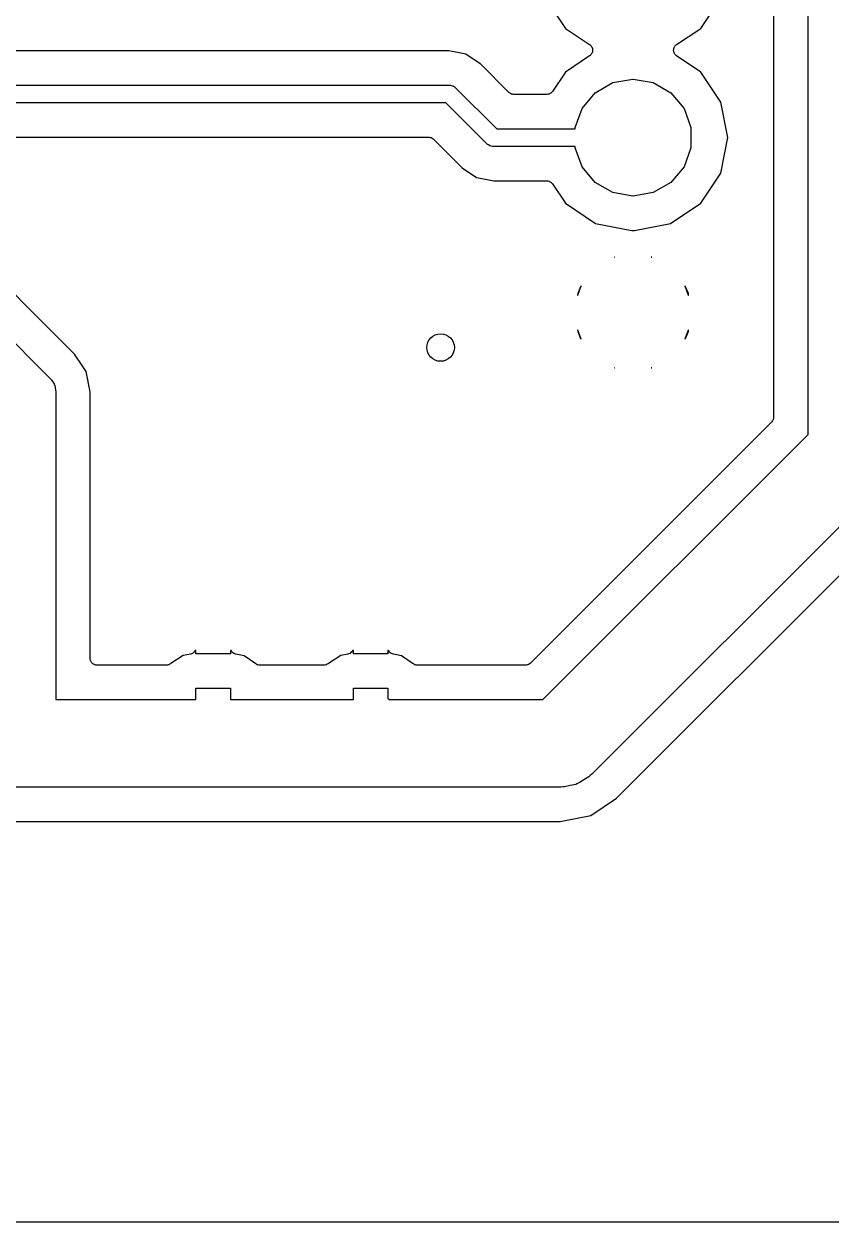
# Model space of a CAD drawing. Extents: x 33.3 to 98.3, y -74.9 to -29.1.
# Drawn here: x 73.96 to 85.68, y -74.93 to -57.53 of the extents above; entities that cross this region are included whole.
import ezdxf

# ---------------------------------------------------------------- set-up
doc = ezdxf.new("R2010")
doc.units = 0
doc.header["$MEASUREMENT"] = 0
doc.layers.add('BLACK', color=7, linetype='CONTINUOUS')

msp = doc.modelspace()

# ---------------------------------------------------------------- linework, layer by layer
at = {"layer": 'Black'}
for p, q in [((85.344, -63.491), (85.344, -47.117)), ((84.844, -47.717), (84.844, -63.2424)), ((83.7856, -57.5952), (84.0778, -57.1579)), ((81.6172, -57.2882), (81.8224, -57.5952)), ((81.8224, -57.5952), (82.1721, -57.8289)), ((83.4359, -57.8289), (83.7856, -57.5952)), ((80.1272, -57.92), (70.523, -57.92)), ((80.3495, -57.9642), (80.1272, -57.92)), ((82.1721, -57.8289), (82.1799, -57.8364)), ((82.1799, -57.8364), (82.1887, -57.8428)), ((82.1887, -57.8428), (82.1924, -57.8483)), ((82.1924, -57.8483), (82.1971, -57.8529)), ((82.1971, -57.8529), (82.202, -57.8627)), ((82.202, -57.8627), (82.208, -57.8717)), ((82.208, -57.8717), (82.2096, -57.8781)), ((82.2096, -57.8781), (82.2125, -57.884)), ((82.2125, -57.884), (82.2137, -57.8949)), ((82.2137, -57.9291), (82.2125, -57.94)), ((82.2137, -57.8949), (82.2163, -57.9055)), ((82.2163, -57.9185), (82.2137, -57.9291)), ((82.2163, -57.9055), (82.2156, -57.912)), ((82.2156, -57.912), (82.2163, -57.9185)), ((83.3917, -57.9055), (83.3943, -57.8949)), ((83.3924, -57.912), (83.3917, -57.9055)), ((83.3917, -57.9185), (83.3924, -57.912)), ((83.3943, -57.9291), (83.3917, -57.9185)), ((83.3943, -57.8949), (83.3955, -57.884)), ((83.3955, -57.94), (83.3943, -57.9291)), ((83.3955, -57.884), (83.3984, -57.8781)), ((83.3984, -57.8781), (83.4, -57.8717)), ((83.4, -57.8717), (83.406, -57.8627)), ((83.406, -57.8627), (83.4109, -57.8529)), ((83.4109, -57.8529), (83.4156, -57.8483)), ((83.4156, -57.8483), (83.4193, -57.8428)), ((83.4193, -57.8428), (83.4281, -57.8364)), ((83.4281, -57.8364), (83.4359, -57.8289)), ((80.3762, -57.9695), (80.3495, -57.9642)), ((80.5863, -58.1099), (80.3762, -57.9695)), ((80.5873, -58.1106), (80.5863, -58.1099)), ((81.0024, -58.5257), (80.5873, -58.1106)), ((82.1721, -57.9951), (81.8224, -58.2288)), ((82.1799, -57.9876), (82.1721, -57.9951)), ((82.1887, -57.9812), (82.1799, -57.9876)), ((82.1924, -57.9757), (82.1887, -57.9812)), ((82.1971, -57.9711), (82.1924, -57.9757)), ((82.202, -57.9613), (82.1971, -57.9711)), ((82.208, -57.9523), (82.202, -57.9613)), ((82.2096, -57.9459), (82.208, -57.9523)), ((82.2125, -57.94), (82.2096, -57.9459)), ((83.3984, -57.9459), (83.3955, -57.94)), ((83.4, -57.9523), (83.3984, -57.9459)), ((83.406, -57.9613), (83.4, -57.9523)), ((83.4109, -57.9711), (83.406, -57.9613)), ((83.4156, -57.9757), (83.4109, -57.9711)), ((83.4193, -57.9812), (83.4156, -57.9757)), ((83.4281, -57.9876), (83.4193, -57.9812)), ((83.4359, -57.9951), (83.4281, -57.9876)), ((83.7856, -58.2288), (83.4359, -57.9951)), ((81.8224, -58.2288), (81.6341, -58.5106)), ((84.0778, -58.6661), (83.7856, -58.2288)), ((71.628, -58.42), (80.137, -58.42)), ((80.137, -58.42), (80.1425, -58.421)), ((80.1425, -58.421), (80.1481, -58.4205)), ((80.1481, -58.4205), (80.1641, -58.4248)), ((80.1641, -58.4248), (80.1804, -58.4277)), ((80.1804, -58.4277), (80.1853, -58.4305)), ((80.1853, -58.4305), (80.1907, -58.4319)), ((80.1907, -58.4319), (80.2043, -58.4414)), ((80.2043, -58.4414), (80.2186, -58.4497)), ((80.2186, -58.4497), (80.2222, -58.454)), ((80.2222, -58.454), (80.2268, -58.4572)), ((80.2268, -58.4572), (80.8246, -59.055)), ((82.2544, -58.5309), (82.51, -58.3833)), ((82.51, -58.3833), (82.8008, -58.332)), ((82.8008, -58.332), (82.8072, -58.332)), ((82.8072, -58.332), (83.098, -58.3833)), ((83.098, -58.3833), (83.3536, -58.5309)), ((81.006, -58.5282), (81.0024, -58.5257)), ((81.0089, -58.5316), (81.006, -58.5282)), ((81.0202, -58.5381), (81.0089, -58.5316)), ((81.0309, -58.5456), (81.0202, -58.5381)), ((81.0351, -58.5468), (81.0309, -58.5456)), ((81.0389, -58.549), (81.0351, -58.5468)), ((81.0518, -58.5512), (81.0389, -58.549)), ((81.0644, -58.5546), (81.0518, -58.5512)), ((81.0688, -58.5542), (81.0644, -58.5546)), ((81.0731, -58.555), (81.0688, -58.5542)), ((81.551, -58.555), (81.0731, -58.555)), ((81.5649, -58.5525), (81.551, -58.555)), ((81.5789, -58.551), (81.5649, -58.5525)), ((81.5819, -58.5495), (81.5789, -58.551)), ((81.5852, -58.549), (81.5819, -58.5495)), ((81.5974, -58.5419), (81.5852, -58.549)), ((81.6101, -58.5356), (81.5974, -58.5419)), ((81.6124, -58.5333), (81.6101, -58.5356)), ((81.6152, -58.5316), (81.6124, -58.5333)), ((81.6243, -58.5208), (81.6152, -58.5316)), ((81.6341, -58.5106), (81.6243, -58.5208)), ((82.0646, -58.757), (82.2544, -58.5309)), ((83.3536, -58.5309), (83.5434, -58.757)), ((80.0844, -58.674), (71.6806, -58.674)), ((80.6822, -59.2718), (80.0844, -58.674)), ((81.9637, -59.0344), (82.0646, -58.757)), ((83.5434, -58.757), (83.6443, -59.0344)), ((84.1804, -59.182), (84.0778, -58.6661)), ((80.8246, -59.055), (81.9637, -59.055)), ((81.9637, -59.055), (81.9637, -59.0344)), ((83.6443, -59.0344), (83.6443, -59.3296)), ((71.9291, -59.174), (79.8359, -59.174)), ((79.8359, -59.174), (79.8402, -59.1748)), ((79.8402, -59.1748), (79.8446, -59.1744)), ((79.8446, -59.1744), (79.8572, -59.1778)), ((79.8572, -59.1778), (79.8701, -59.18)), ((79.8701, -59.18), (79.8739, -59.1822)), ((79.8739, -59.1822), (79.8781, -59.1834)), ((79.8781, -59.1834), (79.8888, -59.1909)), ((79.8888, -59.1909), (79.9001, -59.1974)), ((79.9001, -59.1974), (79.903, -59.2008)), ((79.903, -59.2008), (79.9066, -59.2033)), ((79.9066, -59.2033), (80.3217, -59.6184)), ((80.6868, -59.275), (80.6822, -59.2718)), ((80.6904, -59.2793), (80.6868, -59.275)), ((80.7047, -59.2876), (80.6904, -59.2793)), ((80.7183, -59.2971), (80.7047, -59.2876)), ((80.7237, -59.2985), (80.7183, -59.2971)), ((80.7286, -59.3013), (80.7237, -59.2985)), ((80.7449, -59.3042), (80.7286, -59.3013)), ((80.7609, -59.3085), (80.7449, -59.3042)), ((80.7665, -59.308), (80.7609, -59.3085)), ((80.772, -59.309), (80.7665, -59.308)), ((81.9637, -59.309), (80.772, -59.309)), ((81.9637, -59.3296), (81.9637, -59.309)), ((82.0646, -59.607), (81.9637, -59.3296)), ((83.6443, -59.3296), (83.5434, -59.607)), ((84.0778, -59.6979), (84.1804, -59.182)), ((80.3217, -59.6184), (80.5328, -59.7595)), ((82.2544, -59.8331), (82.0646, -59.607)), ((83.5434, -59.607), (83.3536, -59.8331)), ((80.5328, -59.7595), (80.5595, -59.7648)), ((80.5595, -59.7648), (80.7818, -59.809)), ((80.7818, -59.809), (81.551, -59.809)), ((81.551, -59.809), (81.5649, -59.8115)), ((81.5649, -59.8115), (81.5789, -59.813)), ((81.5789, -59.813), (81.5819, -59.8145)), ((81.5819, -59.8145), (81.5852, -59.815)), ((81.5852, -59.815), (81.5974, -59.8221)), ((81.5974, -59.8221), (81.6101, -59.8284)), ((81.6101, -59.8284), (81.6124, -59.8307)), ((81.6124, -59.8307), (81.6152, -59.8324)), ((81.6152, -59.8324), (81.6243, -59.8432)), ((81.6243, -59.8432), (81.6341, -59.8534)), ((82.51, -59.9807), (82.2544, -59.8331)), ((83.3536, -59.8331), (83.098, -59.9807)), ((83.7856, -60.1352), (84.0778, -59.6979)), ((74.008, -61.6387), (72.3664, -59.9971)), ((81.6341, -59.8534), (81.8224, -60.1352)), ((82.8008, -60.032), (82.51, -59.9807)), ((83.098, -59.9807), (82.8072, -60.032)), ((81.8224, -60.1352), (82.2597, -60.4274)), ((82.8072, -60.032), (82.8008, -60.032)), ((83.3483, -60.4274), (83.7856, -60.1352)), ((71.9186, -60.2564), (74.3476, -62.6854)), ((82.2597, -60.4274), (82.7854, -60.532)), ((82.7854, -60.532), (82.8226, -60.532)), ((82.8226, -60.532), (83.3483, -60.4274)), ((82.5335, -60.9191), (82.5408, -60.9178)), ((82.535, -60.9183), (82.5335, -60.9191)), ((82.5408, -60.9178), (82.535, -60.9183)), ((83.073, -60.9183), (83.0672, -60.9178)), ((83.0672, -60.9178), (83.0745, -60.9191)), ((83.0745, -60.9191), (83.073, -60.9183)), ((82.0423, -61.3463), (82.0008, -61.4465)), ((82.0024, -61.468), (82.0505, -61.3358)), ((82.0505, -61.3358), (82.0423, -61.3463)), ((83.5657, -61.3463), (83.5575, -61.3358)), ((83.5575, -61.3358), (83.6056, -61.468)), ((83.6072, -61.4465), (83.5657, -61.3463)), ((82.0008, -61.4465), (81.9993, -61.468)), ((81.9993, -61.468), (82.0024, -61.468)), ((83.6056, -61.468), (83.6087, -61.468)), ((83.6087, -61.468), (83.6072, -61.4465)), ((74.316, -61.9467), (74.008, -61.6387)), ((74.6942, -62.3249), (74.316, -61.9467)), ((81.9993, -61.976), (82.0008, -61.9975)), ((82.0024, -61.976), (81.9993, -61.976)), ((82.0008, -61.9975), (82.0423, -62.0977)), ((82.0505, -62.1082), (82.0024, -61.976)), ((82.0423, -62.0977), (82.0505, -62.1082)), ((83.6056, -61.976), (83.5575, -62.1082)), ((83.5575, -62.1082), (83.5657, -62.0977)), ((83.5657, -62.0977), (83.6072, -61.9975)), ((83.6087, -61.976), (83.6056, -61.976)), ((83.6072, -61.9975), (83.6087, -61.976)), ((74.8134, -62.5033), (74.6942, -62.3249)), ((74.8628, -62.5772), (74.8134, -62.5033)), ((74.922, -62.8748), (74.8628, -62.5772)), ((82.5408, -62.5262), (82.5335, -62.5249)), ((82.5335, -62.5249), (82.535, -62.5257)), ((82.535, -62.5257), (82.5408, -62.5262)), ((83.0745, -62.5249), (83.0672, -62.5262)), ((83.0672, -62.5262), (83.073, -62.5257)), ((83.073, -62.5257), (83.0745, -62.5249)), ((74.3476, -62.6854), (74.354, -62.6945)), ((74.354, -62.6945), (74.3626, -62.7017)), ((74.3626, -62.7017), (74.3792, -62.7305)), ((74.3792, -62.7305), (74.3982, -62.7577)), ((74.3982, -62.7577), (74.4011, -62.7684)), ((74.4011, -62.7684), (74.4067, -62.7781)), ((74.4067, -62.7781), (74.4124, -62.8108)), ((74.4124, -62.8108), (74.421, -62.8429)), ((74.421, -62.8429), (74.4201, -62.854)), ((74.4201, -62.854), (74.422, -62.865)), ((74.422, -62.865), (74.422, -67.343)), ((74.922, -66.0591), (74.922, -62.8748)), ((84.8147, -63.3132), (81.3142, -66.8137)), ((84.8172, -63.3096), (84.8147, -63.3132)), ((84.8206, -63.3067), (84.8172, -63.3096)), ((84.8271, -63.2954), (84.8206, -63.3067)), ((84.8346, -63.2847), (84.8271, -63.2954)), ((84.8358, -63.2805), (84.8346, -63.2847)), ((84.838, -63.2766), (84.8358, -63.2805)), ((84.8402, -63.2638), (84.838, -63.2766)), ((84.8436, -63.2512), (84.8402, -63.2638)), ((84.844, -63.2424), (84.8432, -63.2468)), ((84.8432, -63.2468), (84.8436, -63.2512)), ((81.492, -67.343), (85.344, -63.491)), ((86.428, -64.203), (82.204, -68.427)), ((82.5645, -68.7736), (86.7746, -64.5635)), ((74.922, -66.743), (74.922, -66.0591)), ((76.4436, -66.6347), (76.4353, -66.6495)), ((76.4469, -66.629), (76.4436, -66.6347)), ((76.458, -66.629), (76.4469, -66.629)), ((76.458, -66.679), (76.458, -66.629)), ((76.9682, -66.629), (76.958, -66.629)), ((76.958, -66.629), (76.958, -66.679)), ((76.9721, -66.6356), (76.9682, -66.629)), ((76.9798, -66.6498), (76.9721, -66.6356)), ((78.7296, -66.6347), (78.7213, -66.6495)), ((78.7329, -66.629), (78.7296, -66.6347)), ((78.744, -66.629), (78.7329, -66.629)), ((78.744, -66.679), (78.744, -66.629)), ((79.2542, -66.629), (79.244, -66.629)), ((79.244, -66.629), (79.244, -66.679)), ((79.2581, -66.6356), (79.2542, -66.629)), ((79.2658, -66.6498), (79.2581, -66.6356)), ((74.9235, -66.7516), (74.922, -66.743)), ((74.9235, -66.7604), (74.9235, -66.7516)), ((74.9265, -66.7686), (74.9235, -66.7604)), ((74.928, -66.7772), (74.9265, -66.7686)), ((74.9324, -66.7848), (74.928, -66.7772)), ((74.9354, -66.793), (74.9324, -66.7848)), ((74.941, -66.7997), (74.9354, -66.793)), ((74.9454, -66.8073), (74.941, -66.7997)), ((74.9521, -66.8129), (74.9454, -66.8073)), ((76.2733, -66.7037), (76.0948, -66.8186)), ((76.3765, -66.6843), (76.2733, -66.7037)), ((76.3922, -66.6784), (76.3765, -66.6843)), ((76.408, -66.6727), (76.3922, -66.6784)), ((76.4084, -66.6723), (76.408, -66.6727)), ((76.409, -66.6721), (76.4084, -66.6723)), ((76.4217, -66.6611), (76.409, -66.6721)), ((76.4346, -66.6503), (76.4217, -66.6611)), ((76.4349, -66.6498), (76.4346, -66.6503)), ((76.4353, -66.6495), (76.4349, -66.6498)), ((76.958, -66.679), (76.458, -66.679)), ((76.9808, -66.6507), (76.9798, -66.6498)), ((76.9814, -66.6518), (76.9808, -66.6507)), ((76.9938, -66.6622), (76.9814, -66.6518)), ((77.0058, -66.6728), (76.9938, -66.6622)), ((77.007, -66.6733), (77.0058, -66.6728)), ((77.008, -66.6741), (77.007, -66.6733)), ((77.0232, -66.6796), (77.008, -66.6741)), ((77.0382, -66.6855), (77.0232, -66.6796)), ((77.1563, -66.7094), (77.0382, -66.6855)), ((77.3263, -66.8256), (77.1563, -66.7094)), ((78.5593, -66.7037), (78.3808, -66.8186)), ((78.6625, -66.6843), (78.5593, -66.7037)), ((78.6782, -66.6784), (78.6625, -66.6843)), ((78.694, -66.6727), (78.6782, -66.6784)), ((78.6944, -66.6723), (78.694, -66.6727)), ((78.695, -66.6721), (78.6944, -66.6723)), ((78.7077, -66.6611), (78.695, -66.6721)), ((78.7206, -66.6503), (78.7077, -66.6611)), ((78.7209, -66.6498), (78.7206, -66.6503)), ((78.7213, -66.6495), (78.7209, -66.6498)), ((79.244, -66.679), (78.744, -66.679)), ((79.2668, -66.6507), (79.2658, -66.6498)), ((79.2674, -66.6518), (79.2668, -66.6507)), ((79.2798, -66.6622), (79.2674, -66.6518)), ((79.2918, -66.6728), (79.2798, -66.6622)), ((79.293, -66.6733), (79.2918, -66.6728)), ((79.294, -66.6741), (79.293, -66.6733)), ((79.3092, -66.6796), (79.294, -66.6741)), ((79.3242, -66.6855), (79.3092, -66.6796)), ((79.4423, -66.7094), (79.3242, -66.6855)), ((79.6123, -66.8256), (79.4423, -66.7094)), ((74.9577, -66.8196), (74.9521, -66.8129)), ((74.9653, -66.824), (74.9577, -66.8196)), ((74.972, -66.8296), (74.9653, -66.824)), ((74.9802, -66.8326), (74.972, -66.8296)), ((74.9878, -66.837), (74.9802, -66.8326)), ((74.9964, -66.8385), (74.9878, -66.837)), ((75.0046, -66.8415), (74.9964, -66.8385)), ((75.0134, -66.8415), (75.0046, -66.8415)), ((75.022, -66.843), (75.0134, -66.8415)), ((76.0297, -66.843), (75.022, -66.843)), ((76.0431, -66.8406), (76.0297, -66.843)), ((76.0567, -66.8393), (76.0431, -66.8406)), ((76.0602, -66.8376), (76.0567, -66.8393)), ((76.0639, -66.837), (76.0602, -66.8376)), ((76.0757, -66.8302), (76.0639, -66.837)), ((76.088, -66.8243), (76.0757, -66.8302)), ((76.0907, -66.8215), (76.088, -66.8243)), ((76.094, -66.8196), (76.0907, -66.8215)), ((76.0948, -66.8186), (76.094, -66.8196)), ((77.3377, -66.8307), (77.3263, -66.8256)), ((77.3485, -66.837), (77.3377, -66.8307)), ((77.3534, -66.8378), (77.3485, -66.837)), ((77.3579, -66.8399), (77.3534, -66.8378)), ((77.3704, -66.8408), (77.3579, -66.8399)), ((77.3827, -66.843), (77.3704, -66.8408)), ((78.3157, -66.843), (77.3827, -66.843)), ((78.3291, -66.8406), (78.3157, -66.843)), ((78.3427, -66.8393), (78.3291, -66.8406)), ((78.3462, -66.8376), (78.3427, -66.8393)), ((78.3499, -66.837), (78.3462, -66.8376)), ((78.3617, -66.8302), (78.3499, -66.837)), ((78.374, -66.8243), (78.3617, -66.8302)), ((78.3767, -66.8215), (78.374, -66.8243)), ((78.38, -66.8196), (78.3767, -66.8215)), ((78.3808, -66.8186), (78.38, -66.8196)), ((79.6237, -66.8307), (79.6123, -66.8256)), ((79.6345, -66.837), (79.6237, -66.8307)), ((79.6394, -66.8378), (79.6345, -66.837)), ((79.6439, -66.8399), (79.6394, -66.8378)), ((79.6564, -66.8408), (79.6439, -66.8399)), ((79.6687, -66.843), (79.6564, -66.8408)), ((81.2434, -66.843), (79.6687, -66.843)), ((81.2478, -66.8422), (81.2434, -66.843)), ((81.2522, -66.8426), (81.2478, -66.8422)), ((81.2648, -66.8392), (81.2522, -66.8426)), ((81.2776, -66.837), (81.2648, -66.8392)), ((81.2815, -66.8348), (81.2776, -66.837)), ((81.2857, -66.8336), (81.2815, -66.8348)), ((81.2964, -66.8261), (81.2857, -66.8336)), ((81.3077, -66.8196), (81.2964, -66.8261)), ((81.3106, -66.8162), (81.3077, -66.8196)), ((81.3142, -66.8137), (81.3106, -66.8162)), ((76.458, -67.343), (76.458, -67.179)), ((76.458, -67.179), (76.958, -67.179)), ((76.958, -67.179), (76.958, -67.343)), ((78.744, -67.343), (78.744, -67.179)), ((78.744, -67.179), (79.244, -67.179)), ((79.244, -67.179), (79.244, -67.3278)), ((79.244, -67.3278), (79.2592, -67.343)), ((74.422, -67.343), (76.458, -67.343)), ((76.958, -67.343), (76.995, -67.343)), ((76.995, -67.343), (78.744, -67.343)), ((79.2592, -67.343), (79.535, -67.343)), ((79.535, -67.343), (81.492, -67.343)), ((82.0913, -68.5059), (82.0234, -68.5535)), ((82.1632, -68.4644), (82.0913, -68.5059)), ((82.1811, -68.443), (82.1632, -68.4644)), ((82.204, -68.427), (82.1811, -68.443)), ((74.168, -68.613), (71.468, -68.613)), ((76.995, -68.613), (74.168, -68.613)), ((79.535, -68.613), (76.995, -68.613)), ((81.755, -68.613), (79.535, -68.613)), ((81.7825, -68.6081), (81.755, -68.613)), ((81.8103, -68.6106), (81.7825, -68.6081)), ((81.8905, -68.5891), (81.8103, -68.6106)), ((81.9722, -68.5747), (81.8905, -68.5891)), ((81.9964, -68.5607), (81.9722, -68.5747)), ((82.0234, -68.5535), (81.9964, -68.5607)), ((82.1886, -69.0248), (82.5645, -68.7736)), ((81.7451, -69.113), (82.1886, -69.0248)), ((71.4407, -69.113), (81.7451, -69.113)), ((98.1296, -74.93), (33.4424, -74.93))]:
    msp.add_line(p, q, dxfattribs=at)
msp.add_circle((80.01, -62.23), 0.2, dxfattribs=at)

doc.saveas('drawing.dxf')
